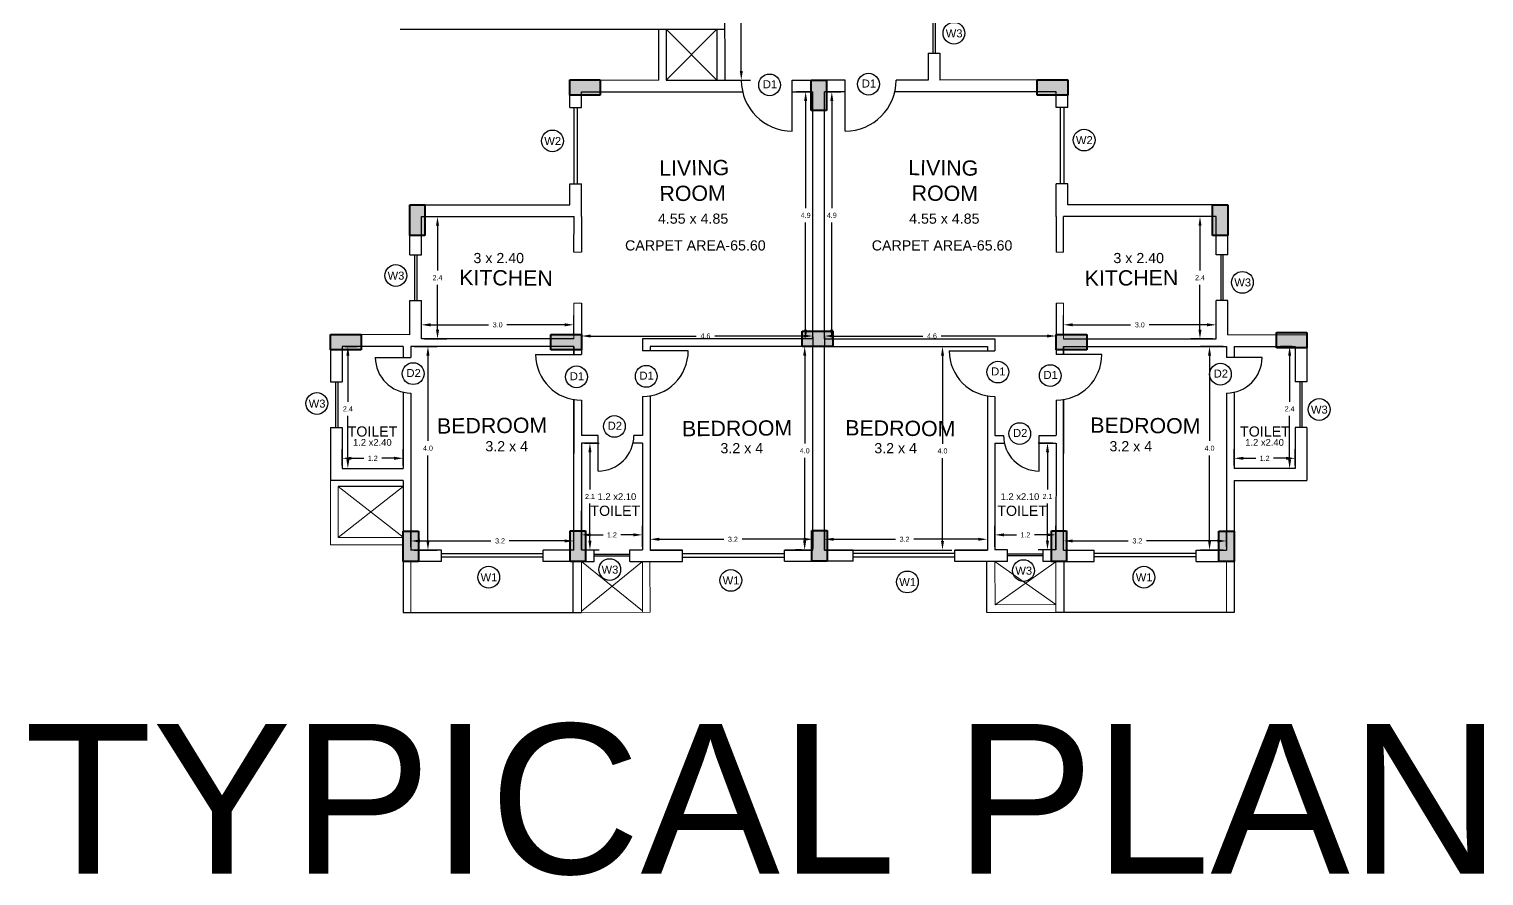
# Model space of a CAD drawing. Header units: metres. Extents: x 15463 to 32022, y 1223 to 33962.
# Drawn here: x 29599.28 to 29627.87, y 4305.26 to 4321.9 of the extents above; entities that cross this region are included whole.
import ezdxf

# ---------------------------------------------------------------- set-up
doc = ezdxf.new("R2010")
doc.units = ezdxf.units.M
doc.header["$LTSCALE"] = 0.1
doc.layers.add('COLUMN', color=7, linetype='Continuous', lineweight=40)
doc.layers.add('text', color=7, linetype='Continuous', lineweight=5)
doc.layers.add('window', color=150, linetype='Continuous')
doc.styles.get("Standard").update_dxf_attribs({"font": 'arial.ttf'})
doc.dimstyles.get("Standard").update_dxf_attribs({"dimtxt": 0.1, "dimasz": 0.18, "dimexe": 0.18, "dimexo": 0.0625, "dimgap": 0.09, "dimtad": 0, "dimtih": 1, "dimtoh": 1, "dimdec": 1, "dimzin": 0, "dimdsep": 46, "dimtxsty": 'Standard', "dimcen": 0.09, "dimadec": 0, "dimazin": 0, "dimtfac": 1, "dimtdec": 1, "dimtofl": 0, "dimtmove": 0, "dimatfit": 3, "dimfxl": 1, "dimtolj": 1, "dimtzin": 0, "dimarcsym": 0})

# ---------------------------------------------------------------- blocks, each defined once
blk = doc.blocks.new('*D341')
at = {"color": 0, "lineweight": -2, "transparency": 16777216}
for p, q in [((29606.786, 4311.726), (29606.786, 4312.023)), ((29609.986, 4311.726), (29609.986, 4312.023)), ((29606.966, 4311.843), (29608.357, 4311.843)), ((29609.806, 4311.843), (29608.718, 4311.843))]:
    blk.add_line(p, q, dxfattribs=at)
at = {"color": 0, "transparency": 16777216}
for points in [[(29606.966, 4311.873), (29606.966, 4311.813), (29606.786, 4311.843)], [(29609.806, 4311.873), (29609.806, 4311.813), (29609.986, 4311.843)]]:
    blk.add_solid(points, dxfattribs=at)
at = {"layer": 'Defpoints', "color": 0, "transparency": 16777216}
for p in [(29606.786, 4311.664), (29609.986, 4311.843), (29609.986, 4311.664)]:
    blk.add_point(p, dxfattribs=at)
at = {"color": 0, "transparency": 16777216, "insert": (29608.537, 4311.843), "char_height": 0.1, "attachment_point": 5}
blk.add_mtext('\\A1;3.2', dxfattribs=at)
blk = doc.blocks.new('*D362')
at = {"color": 0, "lineweight": -2, "transparency": 16777216}
for p, q in [((29610.137, 4311.729), (29610.137, 4312.143)), ((29610.317, 4311.963), (29610.561, 4311.963)), ((29611.157, 4311.963), (29610.913, 4311.963)), ((29611.337, 4311.73), (29611.337, 4312.143))]:
    blk.add_line(p, q, dxfattribs=at)
at = {"color": 0, "transparency": 16777216}
for points in [[(29610.317, 4311.993), (29610.317, 4311.933), (29610.137, 4311.963)], [(29611.157, 4311.993), (29611.157, 4311.933), (29611.337, 4311.963)]]:
    blk.add_solid(points, dxfattribs=at)
at = {"layer": 'Defpoints', "color": 0, "transparency": 16777216}
for p in [(29611.337, 4311.963), (29610.137, 4311.667), (29611.337, 4311.667)]:
    blk.add_point(p, dxfattribs=at)
at = {"color": 0, "transparency": 16777216, "insert": (29610.737, 4311.963), "char_height": 0.1, "attachment_point": 5}
blk.add_mtext('\\A1;1.2', dxfattribs=at)
blk = doc.blocks.new('*D342')
at = {"color": 0, "lineweight": -2, "transparency": 16777216}
for p, q in [((29611.486, 4312.026), (29611.486, 4311.696)), ((29614.686, 4312.026), (29614.686, 4311.696)), ((29611.666, 4311.876), (29612.933, 4311.876)), ((29614.506, 4311.876), (29613.294, 4311.876))]:
    blk.add_line(p, q, dxfattribs=at)
at = {"color": 0, "transparency": 16777216}
for points in [[(29611.666, 4311.906), (29611.666, 4311.846), (29611.486, 4311.876)], [(29614.506, 4311.906), (29614.506, 4311.846), (29614.686, 4311.876)]]:
    blk.add_solid(points, dxfattribs=at)
at = {"layer": 'Defpoints', "color": 0, "transparency": 16777216}
for p in [(29611.486, 4312.088), (29614.686, 4312.088), (29614.686, 4311.876)]:
    blk.add_point(p, dxfattribs=at)
at = {"color": 0, "transparency": 16777216, "insert": (29613.114, 4311.876), "char_height": 0.1, "attachment_point": 5}
blk.add_mtext('\\A1;3.2', dxfattribs=at)
blk = doc.blocks.new('*D363')
at = {"color": 0, "lineweight": -2, "transparency": 16777216}
for p, q in [((29606.848, 4315.664), (29607.3, 4315.664)), ((29607.12, 4315.484), (29607.12, 4313.807)), ((29607.12, 4311.844), (29607.12, 4313.524)), ((29606.848, 4311.664), (29607.3, 4311.664))]:
    blk.add_line(p, q, dxfattribs=at)
at = {"color": 0, "transparency": 16777216}
for points in [[(29607.09, 4315.484), (29607.15, 4315.484), (29607.12, 4315.664)], [(29607.09, 4311.844), (29607.15, 4311.844), (29607.12, 4311.664)]]:
    blk.add_solid(points, dxfattribs=at)
at = {"layer": 'Defpoints', "color": 0, "transparency": 16777216}
for p in [(29606.786, 4315.664), (29607.12, 4315.664), (29606.786, 4311.664)]:
    blk.add_point(p, dxfattribs=at)
at = {"color": 0, "transparency": 16777216, "insert": (29607.12, 4313.665), "char_height": 0.1, "attachment_point": 5}
blk.add_mtext('\\A1;4.0', dxfattribs=at)
blk = doc.blocks.new('*D364')
at = {"color": 0, "lineweight": -2, "transparency": 16777216}
for p, q in [((29605.436, 4313.326), (29605.436, 4313.647)), ((29606.636, 4313.326), (29606.636, 4313.647)), ((29605.616, 4313.467), (29605.86, 4313.467)), ((29606.456, 4313.467), (29606.212, 4313.467))]:
    blk.add_line(p, q, dxfattribs=at)
at = {"color": 0, "transparency": 16777216}
for points in [[(29605.616, 4313.497), (29605.616, 4313.437), (29605.436, 4313.467)], [(29606.456, 4313.497), (29606.456, 4313.437), (29606.636, 4313.467)]]:
    blk.add_solid(points, dxfattribs=at)
at = {"layer": 'Defpoints', "color": 0, "transparency": 16777216}
for p in [(29606.636, 4313.467), (29605.436, 4313.264), (29606.636, 4313.264)]:
    blk.add_point(p, dxfattribs=at)
at = {"color": 0, "transparency": 16777216, "insert": (29606.036, 4313.467), "char_height": 0.1, "attachment_point": 5}
blk.add_mtext('\\A1;1.2', dxfattribs=at)
blk = doc.blocks.new('*D365')
at = {"color": 0, "lineweight": -2, "transparency": 16777216}
for p, q in [((29605.498, 4315.664), (29605.726, 4315.664)), ((29605.546, 4315.484), (29605.546, 4314.578)), ((29605.546, 4313.444), (29605.546, 4314.298)), ((29605.498, 4313.264), (29605.726, 4313.264))]:
    blk.add_line(p, q, dxfattribs=at)
at = {"color": 0, "transparency": 16777216}
for points in [[(29605.516, 4315.484), (29605.576, 4315.484), (29605.546, 4315.664)], [(29605.516, 4313.444), (29605.576, 4313.444), (29605.546, 4313.264)]]:
    blk.add_solid(points, dxfattribs=at)
at = {"layer": 'Defpoints', "color": 0, "transparency": 16777216}
for p in [(29605.436, 4315.664), (29605.546, 4315.664), (29605.436, 4313.264)]:
    blk.add_point(p, dxfattribs=at)
at = {"color": 0, "transparency": 16777216, "insert": (29605.546, 4314.438), "char_height": 0.1, "attachment_point": 5}
blk.add_mtext('\\A1;2.4', dxfattribs=at)
blk = doc.blocks.new('*D366')
at = {"color": 0, "lineweight": -2, "transparency": 16777216}
for p, q in [((29610.198, 4313.767), (29610.484, 4313.767)), ((29610.304, 4313.587), (29610.304, 4312.857)), ((29610.304, 4311.847), (29610.304, 4312.577)), ((29610.2, 4311.667), (29610.484, 4311.667))]:
    blk.add_line(p, q, dxfattribs=at)
at = {"color": 0, "transparency": 16777216}
for points in [[(29610.274, 4313.587), (29610.334, 4313.587), (29610.304, 4313.767)], [(29610.274, 4311.847), (29610.334, 4311.847), (29610.304, 4311.667)]]:
    blk.add_solid(points, dxfattribs=at)
at = {"layer": 'Defpoints', "color": 0, "transparency": 16777216}
for p in [(29610.136, 4313.767), (29610.304, 4313.767), (29610.137, 4311.667)]:
    blk.add_point(p, dxfattribs=at)
at = {"color": 0, "transparency": 16777216, "insert": (29610.304, 4312.717), "char_height": 0.1, "attachment_point": 5}
blk.add_mtext('\\A1;2.1', dxfattribs=at)
blk = doc.blocks.new('*D343')
at = {"color": 0, "lineweight": -2, "transparency": 16777216}
for p, q in [((29614.461, 4315.664), (29614.344, 4315.664)), ((29614.524, 4315.484), (29614.524, 4313.756)), ((29614.524, 4311.847), (29614.524, 4313.474)), ((29614.461, 4311.667), (29614.344, 4311.667))]:
    blk.add_line(p, q, dxfattribs=at)
at = {"color": 0, "transparency": 16777216}
for points in [[(29614.494, 4315.484), (29614.554, 4315.484), (29614.524, 4315.664)], [(29614.494, 4311.847), (29614.554, 4311.847), (29614.524, 4311.667)]]:
    blk.add_solid(points, dxfattribs=at)
at = {"layer": 'Defpoints', "color": 0, "transparency": 16777216}
for p in [(29614.524, 4315.664), (29614.524, 4315.664), (29614.524, 4311.667)]:
    blk.add_point(p, dxfattribs=at)
at = {"color": 0, "transparency": 16777216, "insert": (29614.524, 4313.615), "char_height": 0.1, "attachment_point": 5}
blk.add_mtext('\\A1;4.0', dxfattribs=at)
blk = doc.blocks.new('*D367')
at = {"color": 0, "lineweight": -2, "transparency": 16777216}
for p, q in [((29607.053, 4318.214), (29607.488, 4318.214)), ((29607.308, 4318.034), (29607.308, 4317.154)), ((29607.308, 4315.994), (29607.308, 4316.873)), ((29607.053, 4315.814), (29607.488, 4315.814))]:
    blk.add_line(p, q, dxfattribs=at)
at = {"color": 0, "transparency": 16777216}
for points in [[(29607.278, 4318.034), (29607.338, 4318.034), (29607.308, 4318.214)], [(29607.278, 4315.994), (29607.338, 4315.994), (29607.308, 4315.814)]]:
    blk.add_solid(points, dxfattribs=at)
at = {"layer": 'Defpoints', "color": 0, "transparency": 16777216}
for p in [(29606.991, 4318.214), (29607.308, 4318.214), (29606.991, 4315.814)]:
    blk.add_point(p, dxfattribs=at)
at = {"color": 0, "transparency": 16777216, "insert": (29607.308, 4317.014), "char_height": 0.1, "attachment_point": 5}
blk.add_mtext('\\A1;2.4', dxfattribs=at)
blk = doc.blocks.new('*D344')
at = {"color": 0, "lineweight": -2, "transparency": 16777216}
for p, q in [((29606.991, 4315.876), (29606.991, 4316.269)), ((29609.988, 4315.877), (29609.988, 4316.269)), ((29607.171, 4316.089), (29608.309, 4316.089)), ((29609.808, 4316.089), (29608.67, 4316.089))]:
    blk.add_line(p, q, dxfattribs=at)
at = {"color": 0, "transparency": 16777216}
for points in [[(29607.171, 4316.119), (29607.171, 4316.059), (29606.991, 4316.089)], [(29609.808, 4316.119), (29609.808, 4316.059), (29609.988, 4316.089)]]:
    blk.add_solid(points, dxfattribs=at)
at = {"layer": 'Defpoints', "color": 0, "transparency": 16777216}
for p in [(29609.988, 4316.089), (29606.991, 4315.814), (29609.988, 4315.814)]:
    blk.add_point(p, dxfattribs=at)
at = {"color": 0, "transparency": 16777216, "insert": (29608.49, 4316.089), "char_height": 0.1, "attachment_point": 5}
blk.add_mtext('\\A1;3.0', dxfattribs=at)
blk = doc.blocks.new('*D368')
at = {"color": 0, "lineweight": -2, "transparency": 16777216}
for p, q in [((29614.623, 4320.664), (29614.363, 4320.664)), ((29614.543, 4320.484), (29614.543, 4318.38)), ((29614.543, 4315.994), (29614.543, 4318.097)), ((29614.623, 4315.814), (29614.363, 4315.814))]:
    blk.add_line(p, q, dxfattribs=at)
at = {"color": 0, "transparency": 16777216}
for points in [[(29614.513, 4320.484), (29614.573, 4320.484), (29614.543, 4320.664)], [(29614.513, 4315.994), (29614.573, 4315.994), (29614.543, 4315.814)]]:
    blk.add_solid(points, dxfattribs=at)
at = {"layer": 'Defpoints', "color": 0, "transparency": 16777216}
for p in [(29614.543, 4320.664), (29614.686, 4320.664), (29614.686, 4315.814)]:
    blk.add_point(p, dxfattribs=at)
at = {"color": 0, "transparency": 16777216, "insert": (29614.543, 4318.239), "char_height": 0.1, "attachment_point": 5}
blk.add_mtext('\\A1;4.9', dxfattribs=at)
blk = doc.blocks.new('*D345')
at = {"color": 0, "lineweight": -2, "transparency": 16777216}
for p, q in [((29610.136, 4316.314), (29610.136, 4315.689)), ((29610.316, 4315.869), (29612.391, 4315.869)), ((29614.506, 4315.869), (29612.757, 4315.869)), ((29614.686, 4315.85), (29614.686, 4315.689))]:
    blk.add_line(p, q, dxfattribs=at)
at = {"color": 0, "transparency": 16777216}
for points in [[(29610.316, 4315.899), (29610.316, 4315.839), (29610.136, 4315.869)], [(29614.506, 4315.899), (29614.506, 4315.839), (29614.686, 4315.869)]]:
    blk.add_solid(points, dxfattribs=at)
at = {"layer": 'Defpoints', "color": 0, "transparency": 16777216}
for p in [(29610.136, 4316.377), (29614.686, 4315.913), (29614.686, 4315.869)]:
    blk.add_point(p, dxfattribs=at)
at = {"color": 0, "transparency": 16777216, "insert": (29612.574, 4315.869), "char_height": 0.1, "attachment_point": 5}
blk.add_mtext('\\A1;4.6', dxfattribs=at)
blk = doc.blocks.new('*D346')
at = {"color": 0, "lineweight": -2, "transparency": 16777216}
for p, q in [((29619.614, 4311.726), (29619.614, 4312.023)), ((29622.814, 4311.726), (29622.814, 4312.023)), ((29619.794, 4311.843), (29620.883, 4311.843)), ((29622.634, 4311.843), (29621.244, 4311.843))]:
    blk.add_line(p, q, dxfattribs=at)
at = {"color": 0, "transparency": 16777216}
for points in [[(29619.794, 4311.873), (29619.794, 4311.813), (29619.614, 4311.843)], [(29622.634, 4311.873), (29622.634, 4311.813), (29622.814, 4311.843)]]:
    blk.add_solid(points, dxfattribs=at)
at = {"layer": 'Defpoints', "color": 0, "transparency": 16777216}
for p in [(29619.614, 4311.843), (29619.614, 4311.664), (29622.814, 4311.664)]:
    blk.add_point(p, dxfattribs=at)
at = {"color": 0, "transparency": 16777216, "insert": (29621.063, 4311.843), "char_height": 0.1, "attachment_point": 5}
blk.add_mtext('\\A1;3.2', dxfattribs=at)
blk = doc.blocks.new('*D369')
at = {"color": 0, "lineweight": -2, "transparency": 16777216}
for p, q in [((29618.263, 4311.73), (29618.263, 4312.143)), ((29618.443, 4311.963), (29618.687, 4311.963)), ((29619.283, 4311.963), (29619.039, 4311.963)), ((29619.463, 4311.729), (29619.463, 4312.143))]:
    blk.add_line(p, q, dxfattribs=at)
at = {"color": 0, "transparency": 16777216}
for points in [[(29618.443, 4311.993), (29618.443, 4311.933), (29618.263, 4311.963)], [(29619.283, 4311.993), (29619.283, 4311.933), (29619.463, 4311.963)]]:
    blk.add_solid(points, dxfattribs=at)
at = {"layer": 'Defpoints', "color": 0, "transparency": 16777216}
for p in [(29618.263, 4311.963), (29618.263, 4311.667), (29619.463, 4311.667)]:
    blk.add_point(p, dxfattribs=at)
at = {"color": 0, "transparency": 16777216, "insert": (29618.863, 4311.963), "char_height": 0.1, "attachment_point": 5}
blk.add_mtext('\\A1;1.2', dxfattribs=at)
blk = doc.blocks.new('*D347')
at = {"color": 0, "lineweight": -2, "transparency": 16777216}
for p, q in [((29614.914, 4312.026), (29614.914, 4311.696)), ((29618.114, 4312.026), (29618.114, 4311.696)), ((29615.094, 4311.876), (29616.306, 4311.876)), ((29617.934, 4311.876), (29616.667, 4311.876))]:
    blk.add_line(p, q, dxfattribs=at)
at = {"color": 0, "transparency": 16777216}
for points in [[(29615.094, 4311.906), (29615.094, 4311.846), (29614.914, 4311.876)], [(29617.934, 4311.906), (29617.934, 4311.846), (29618.114, 4311.876)]]:
    blk.add_solid(points, dxfattribs=at)
at = {"layer": 'Defpoints', "color": 0, "transparency": 16777216}
for p in [(29614.914, 4312.088), (29618.114, 4312.088), (29614.914, 4311.876)]:
    blk.add_point(p, dxfattribs=at)
at = {"color": 0, "transparency": 16777216, "insert": (29616.487, 4311.876), "char_height": 0.1, "attachment_point": 5}
blk.add_mtext('\\A1;3.2', dxfattribs=at)
blk = doc.blocks.new('*D370')
at = {"color": 0, "lineweight": -2, "transparency": 16777216}
for p, q in [((29622.752, 4315.664), (29622.301, 4315.664)), ((29622.481, 4315.484), (29622.481, 4313.807)), ((29622.481, 4311.844), (29622.481, 4313.524)), ((29622.752, 4311.664), (29622.301, 4311.664))]:
    blk.add_line(p, q, dxfattribs=at)
at = {"color": 0, "transparency": 16777216}
for points in [[(29622.451, 4315.484), (29622.511, 4315.484), (29622.481, 4315.664)], [(29622.451, 4311.844), (29622.511, 4311.844), (29622.481, 4311.664)]]:
    blk.add_solid(points, dxfattribs=at)
at = {"layer": 'Defpoints', "color": 0, "transparency": 16777216}
for p in [(29622.481, 4315.664), (29622.814, 4315.664), (29622.814, 4311.664)]:
    blk.add_point(p, dxfattribs=at)
at = {"color": 0, "transparency": 16777216, "insert": (29622.481, 4313.665), "char_height": 0.1, "attachment_point": 5}
blk.add_mtext('\\A1;4.0', dxfattribs=at)
blk = doc.blocks.new('*D371')
at = {"color": 0, "lineweight": -2, "transparency": 16777216}
for p, q in [((29622.964, 4313.326), (29622.964, 4313.647)), ((29624.164, 4313.326), (29624.164, 4313.647)), ((29623.144, 4313.467), (29623.389, 4313.467)), ((29623.984, 4313.467), (29623.74, 4313.467))]:
    blk.add_line(p, q, dxfattribs=at)
at = {"color": 0, "transparency": 16777216}
for points in [[(29623.144, 4313.497), (29623.144, 4313.437), (29622.964, 4313.467)], [(29623.984, 4313.497), (29623.984, 4313.437), (29624.164, 4313.467)]]:
    blk.add_solid(points, dxfattribs=at)
at = {"layer": 'Defpoints', "color": 0, "transparency": 16777216}
for p in [(29622.964, 4313.467), (29622.964, 4313.264), (29624.164, 4313.264)]:
    blk.add_point(p, dxfattribs=at)
at = {"color": 0, "transparency": 16777216, "insert": (29623.564, 4313.467), "char_height": 0.1, "attachment_point": 5}
blk.add_mtext('\\A1;1.2', dxfattribs=at)
blk = doc.blocks.new('*D372')
at = {"color": 0, "lineweight": -2, "transparency": 16777216}
for p, q in [((29624.102, 4315.664), (29623.875, 4315.664)), ((29624.055, 4315.484), (29624.055, 4314.578)), ((29624.055, 4313.444), (29624.055, 4314.298)), ((29624.102, 4313.264), (29623.875, 4313.264))]:
    blk.add_line(p, q, dxfattribs=at)
at = {"color": 0, "transparency": 16777216}
for points in [[(29624.025, 4315.484), (29624.085, 4315.484), (29624.055, 4315.664)], [(29624.025, 4313.444), (29624.085, 4313.444), (29624.055, 4313.264)]]:
    blk.add_solid(points, dxfattribs=at)
at = {"layer": 'Defpoints', "color": 0, "transparency": 16777216}
for p in [(29624.055, 4315.664), (29624.164, 4315.664), (29624.164, 4313.264)]:
    blk.add_point(p, dxfattribs=at)
at = {"color": 0, "transparency": 16777216, "insert": (29624.055, 4314.438), "char_height": 0.1, "attachment_point": 5}
blk.add_mtext('\\A1;2.4', dxfattribs=at)
blk = doc.blocks.new('*D373')
at = {"color": 0, "lineweight": -2, "transparency": 16777216}
for p, q in [((29619.402, 4313.767), (29619.116, 4313.767)), ((29619.296, 4313.587), (29619.296, 4312.857)), ((29619.296, 4311.847), (29619.296, 4312.577)), ((29619.401, 4311.667), (29619.116, 4311.667))]:
    blk.add_line(p, q, dxfattribs=at)
at = {"color": 0, "transparency": 16777216}
for points in [[(29619.266, 4313.587), (29619.326, 4313.587), (29619.296, 4313.767)], [(29619.266, 4311.847), (29619.326, 4311.847), (29619.296, 4311.667)]]:
    blk.add_solid(points, dxfattribs=at)
at = {"layer": 'Defpoints', "color": 0, "transparency": 16777216}
for p in [(29619.296, 4313.767), (29619.464, 4313.767), (29619.463, 4311.667)]:
    blk.add_point(p, dxfattribs=at)
at = {"color": 0, "transparency": 16777216, "insert": (29619.296, 4312.717), "char_height": 0.1, "attachment_point": 5}
blk.add_mtext('\\A1;2.1', dxfattribs=at)
blk = doc.blocks.new('*D348')
at = {"color": 0, "lineweight": -2, "transparency": 16777216}
for p, q in [((29615.139, 4315.664), (29617.413, 4315.664)), ((29617.233, 4315.484), (29617.233, 4313.752)), ((29617.233, 4311.844), (29617.233, 4313.47)), ((29614.977, 4311.664), (29617.413, 4311.664))]:
    blk.add_line(p, q, dxfattribs=at)
at = {"color": 0, "transparency": 16777216}
for points in [[(29617.203, 4315.484), (29617.263, 4315.484), (29617.233, 4315.664)], [(29617.203, 4311.844), (29617.263, 4311.844), (29617.233, 4311.664)]]:
    blk.add_solid(points, dxfattribs=at)
at = {"layer": 'Defpoints', "color": 0, "transparency": 16777216}
for p in [(29615.077, 4315.664), (29617.233, 4315.664), (29614.914, 4311.664)]:
    blk.add_point(p, dxfattribs=at)
at = {"color": 0, "transparency": 16777216, "insert": (29617.233, 4313.611), "char_height": 0.1, "attachment_point": 5}
blk.add_mtext('\\A1;4.0', dxfattribs=at)
blk = doc.blocks.new('*D374')
at = {"color": 0, "lineweight": -2, "transparency": 16777216}
for p, q in [((29622.547, 4318.214), (29622.113, 4318.214)), ((29622.293, 4318.034), (29622.293, 4317.154)), ((29622.293, 4315.994), (29622.293, 4316.873)), ((29622.547, 4315.814), (29622.113, 4315.814))]:
    blk.add_line(p, q, dxfattribs=at)
at = {"color": 0, "transparency": 16777216}
for points in [[(29622.263, 4318.034), (29622.323, 4318.034), (29622.293, 4318.214)], [(29622.263, 4315.994), (29622.323, 4315.994), (29622.293, 4315.814)]]:
    blk.add_solid(points, dxfattribs=at)
at = {"layer": 'Defpoints', "color": 0, "transparency": 16777216}
for p in [(29622.293, 4318.214), (29622.61, 4318.214), (29622.61, 4315.814)]:
    blk.add_point(p, dxfattribs=at)
at = {"color": 0, "transparency": 16777216, "insert": (29622.293, 4317.014), "char_height": 0.1, "attachment_point": 5}
blk.add_mtext('\\A1;2.4', dxfattribs=at)
blk = doc.blocks.new('*D349')
at = {"color": 0, "lineweight": -2, "transparency": 16777216}
for p, q in [((29619.612, 4315.877), (29619.612, 4316.269)), ((29622.61, 4315.876), (29622.61, 4316.269)), ((29619.792, 4316.089), (29620.93, 4316.089)), ((29622.43, 4316.089), (29621.292, 4316.089))]:
    blk.add_line(p, q, dxfattribs=at)
at = {"color": 0, "transparency": 16777216}
for points in [[(29619.792, 4316.119), (29619.792, 4316.059), (29619.612, 4316.089)], [(29622.43, 4316.119), (29622.43, 4316.059), (29622.61, 4316.089)]]:
    blk.add_solid(points, dxfattribs=at)
at = {"layer": 'Defpoints', "color": 0, "transparency": 16777216}
for p in [(29619.612, 4316.089), (29619.612, 4315.814), (29622.61, 4315.814)]:
    blk.add_point(p, dxfattribs=at)
at = {"color": 0, "transparency": 16777216, "insert": (29621.111, 4316.089), "char_height": 0.1, "attachment_point": 5}
blk.add_mtext('\\A1;3.0', dxfattribs=at)
blk = doc.blocks.new('*D375')
at = {"color": 0, "lineweight": -2, "transparency": 16777216}
for p, q in [((29614.977, 4320.664), (29615.237, 4320.664)), ((29615.057, 4320.484), (29615.057, 4318.38)), ((29615.057, 4315.994), (29615.057, 4318.097)), ((29614.977, 4315.814), (29615.237, 4315.814))]:
    blk.add_line(p, q, dxfattribs=at)
at = {"color": 0, "transparency": 16777216}
for points in [[(29615.027, 4320.484), (29615.087, 4320.484), (29615.057, 4320.664)], [(29615.027, 4315.994), (29615.087, 4315.994), (29615.057, 4315.814)]]:
    blk.add_solid(points, dxfattribs=at)
at = {"layer": 'Defpoints', "color": 0, "transparency": 16777216}
for p in [(29614.914, 4320.664), (29615.057, 4320.664), (29614.914, 4315.814)]:
    blk.add_point(p, dxfattribs=at)
at = {"color": 0, "transparency": 16777216, "insert": (29615.057, 4318.239), "char_height": 0.1, "attachment_point": 5}
blk.add_mtext('\\A1;4.9', dxfattribs=at)
blk = doc.blocks.new('*D350')
at = {"color": 0, "lineweight": -2, "transparency": 16777216}
for p, q in [((29619.464, 4316.314), (29619.464, 4315.689)), ((29614.914, 4315.85), (29614.914, 4315.689)), ((29615.094, 4315.869), (29616.843, 4315.869)), ((29619.284, 4315.869), (29617.209, 4315.869))]:
    blk.add_line(p, q, dxfattribs=at)
at = {"color": 0, "transparency": 16777216}
for points in [[(29615.094, 4315.899), (29615.094, 4315.839), (29614.914, 4315.869)], [(29619.284, 4315.899), (29619.284, 4315.839), (29619.464, 4315.869)]]:
    blk.add_solid(points, dxfattribs=at)
at = {"layer": 'Defpoints', "color": 0, "transparency": 16777216}
for p in [(29619.464, 4316.377), (29614.914, 4315.913), (29614.914, 4315.869)]:
    blk.add_point(p, dxfattribs=at)
at = {"color": 0, "transparency": 16777216, "insert": (29617.026, 4315.869), "char_height": 0.1, "attachment_point": 5}
blk.add_mtext('\\A1;4.6', dxfattribs=at)
blk = doc.blocks.new('*D351')
at = {"color": 0, "lineweight": -2, "transparency": 16777216}
for p, q in [((29613.013, 4326.303), (29613.459, 4326.303)), ((29613.279, 4326.123), (29613.279, 4323.735)), ((29613.279, 4321.075), (29613.279, 4323.463)), ((29613.013, 4320.895), (29613.459, 4320.895))]:
    blk.add_line(p, q, dxfattribs=at)
at = {"color": 0, "transparency": 16777216}
for points in [[(29613.249, 4326.123), (29613.309, 4326.123), (29613.279, 4326.303)], [(29613.249, 4321.075), (29613.309, 4321.075), (29613.279, 4320.895)]]:
    blk.add_solid(points, dxfattribs=at)
at = {"layer": 'Defpoints', "color": 0, "transparency": 16777216}
for p in [(29612.95, 4326.303), (29612.95, 4320.895), (29613.279, 4320.895)]:
    blk.add_point(p, dxfattribs=at)
at = {"color": 0, "transparency": 16777216, "insert": (29613.279, 4323.599), "char_height": 0.09, "attachment_point": 5}
blk.add_mtext('\\A1;6.55', dxfattribs=at)
blk = doc.blocks.new('ht')
h = blk.add_hatch(color=256)
h.dxf.hatch_style = 1
h.paths.add_polyline_path([(-0.879, 1.058), (-1.179, 1.058), (-1.179, 0.458), (-0.879, 0.458)])
for p, q in [((-1.179, 1.058), (-0.879, 1.058)), ((-1.179, 0.458), (-1.179, 1.058)), ((-0.879, 1.058), (-0.879, 0.458)), ((-0.879, 0.458), (-1.179, 0.458))]:
    blk.add_line(p, q)

msp = doc.modelspace()

# ---------------------------------------------------------------- linework, layer by layer
for p, q in [((29612.951, 4323.861), (29612.952, 4320.895)), ((29611.65, 4321.896), (29611.653, 4320.897)), ((29612.8, 4321.897), (29611.8, 4320.896)), ((29611.8, 4321.896), (29611.8, 4320.896)), ((29611.8, 4321.896), (29612.8, 4320.896)), ((29612.8, 4321.897), (29612.8, 4321.3)), ((29612.8, 4321.897), (29612.8, 4320.895)), ((29616.95, 4321.426), (29616.951, 4320.896)), ((29617.18, 4321.426), (29617.178, 4320.896)), ((29609.906, 4320.36), (29609.906, 4320.901)), ((29609.906, 4320.901), (29611.653, 4320.897)), ((29611.8, 4320.897), (29613.279, 4320.894)), ((29614.279, 4320.894), (29614.914, 4320.894)), ((29614.279, 4319.894), (29614.279, 4320.894)), ((29615.321, 4320.894), (29614.686, 4320.894)), ((29615.321, 4319.894), (29615.321, 4320.894)), ((29616.951, 4320.896), (29616.321, 4320.894)), ((29619.694, 4320.901), (29617.178, 4320.896)), ((29619.694, 4320.36), (29619.694, 4320.901)), ((29610.136, 4320.664), (29613.306, 4320.664)), ((29610.136, 4320.36), (29610.136, 4320.664)), ((29614.279, 4320.664), (29614.686, 4320.664)), ((29614.686, 4315.814), (29614.686, 4320.664)), ((29615.321, 4320.664), (29614.914, 4320.664)), ((29614.914, 4315.814), (29614.914, 4320.664)), ((29619.464, 4320.664), (29616.294, 4320.664)), ((29619.464, 4320.36), (29619.464, 4320.664)), ((29609.906, 4318.444), (29609.906, 4318.86)), ((29610.136, 4318.214), (29610.136, 4318.86)), ((29619.464, 4318.214), (29619.464, 4318.86)), ((29619.694, 4318.444), (29619.694, 4318.86)), ((29606.761, 4317.464), (29606.761, 4318.443)), ((29606.761, 4318.443), (29609.906, 4318.443)), ((29622.84, 4318.443), (29619.694, 4318.443)), ((29622.84, 4317.464), (29622.84, 4318.443)), ((29606.991, 4317.464), (29606.991, 4318.214)), ((29606.991, 4318.214), (29609.991, 4318.214)), ((29609.989, 4317.514), (29609.991, 4318.214)), ((29610.136, 4318.214), (29610.136, 4317.514)), ((29619.464, 4318.214), (29619.464, 4317.514)), ((29622.61, 4318.214), (29619.61, 4318.214)), ((29619.611, 4317.514), (29619.61, 4318.214)), ((29622.61, 4317.464), (29622.61, 4318.214)), ((29606.761, 4315.894), (29606.761, 4316.564)), ((29606.991, 4315.814), (29606.991, 4316.564)), ((29610.136, 4316.514), (29610.136, 4315.508)), ((29619.464, 4316.514), (29619.464, 4315.508)), ((29622.61, 4315.814), (29622.61, 4316.564)), ((29622.84, 4315.894), (29622.84, 4316.564)), ((29606.761, 4315.894), (29605.206, 4315.896)), ((29605.206, 4315.896), (29605.206, 4314.969)), ((29606.636, 4315.664), (29605.436, 4315.664)), ((29605.436, 4315.664), (29605.436, 4314.969)), ((29605.436, 4315.664), (29605.436, 4314.969)), ((29606.636, 4315.664), (29606.486, 4315.664)), ((29606.636, 4315.664), (29606.636, 4315.449)), ((29609.986, 4315.664), (29606.786, 4315.664)), ((29606.786, 4315.664), (29606.786, 4315.449)), ((29609.988, 4315.814), (29606.991, 4315.814)), ((29609.986, 4315.664), (29609.986, 4315.508)), ((29609.986, 4315.508), (29609.986, 4315.664)), ((29611.336, 4315.814), (29611.336, 4315.58)), ((29614.686, 4315.814), (29611.336, 4315.814)), ((29614.686, 4315.664), (29611.486, 4315.664)), ((29611.486, 4315.664), (29611.486, 4315.58)), ((29614.686, 4311.664), (29614.686, 4315.664)), ((29614.914, 4315.814), (29618.264, 4315.814)), ((29614.914, 4315.664), (29618.114, 4315.664)), ((29614.914, 4311.664), (29614.914, 4315.664)), ((29618.114, 4315.664), (29618.114, 4315.58)), ((29618.264, 4315.814), (29618.264, 4315.58)), ((29619.612, 4315.814), (29622.61, 4315.814)), ((29619.614, 4315.664), (29619.614, 4315.508)), ((29619.614, 4315.508), (29619.614, 4315.664)), ((29619.614, 4315.664), (29622.814, 4315.664)), ((29622.814, 4315.664), (29622.814, 4315.449)), ((29622.84, 4315.894), (29624.394, 4315.896)), ((29622.964, 4315.664), (29623.114, 4315.664)), ((29622.964, 4315.664), (29622.964, 4315.449)), ((29622.964, 4315.664), (29624.164, 4315.664)), ((29624.164, 4315.664), (29624.164, 4314.969)), ((29624.164, 4315.664), (29624.164, 4314.969)), ((29624.394, 4315.896), (29624.394, 4314.969)), ((29606.086, 4315.449), (29606.786, 4315.449)), ((29609.236, 4315.508), (29610.136, 4315.508)), ((29612.236, 4315.58), (29611.336, 4315.58)), ((29617.364, 4315.58), (29618.264, 4315.58)), ((29620.364, 4315.508), (29619.464, 4315.508)), ((29623.514, 4315.449), (29622.814, 4315.449)), ((29606.636, 4314.765), (29606.636, 4313.264)), ((29606.786, 4314.749), (29606.786, 4311.664)), ((29609.986, 4314.621), (29609.986, 4313.564)), ((29609.986, 4311.664), (29609.986, 4314.621)), ((29610.136, 4314.608), (29610.136, 4313.917)), ((29611.336, 4314.68), (29611.336, 4313.917)), ((29611.486, 4314.693), (29611.486, 4311.664)), ((29618.114, 4314.693), (29618.114, 4311.664)), ((29618.264, 4314.68), (29618.264, 4313.917)), ((29619.464, 4314.608), (29619.464, 4313.917)), ((29619.614, 4314.621), (29619.614, 4313.564)), ((29619.614, 4311.664), (29619.614, 4314.621)), ((29622.814, 4314.749), (29622.814, 4311.664)), ((29622.964, 4314.765), (29622.964, 4313.264)), ((29605.206, 4314.069), (29605.206, 4313.034)), ((29605.436, 4314.069), (29605.436, 4313.264)), ((29605.436, 4314.069), (29605.436, 4313.564)), ((29624.164, 4314.069), (29624.164, 4313.264)), ((29624.164, 4314.069), (29624.164, 4313.564)), ((29624.394, 4314.069), (29624.394, 4313.034)), ((29610.136, 4313.767), (29610.137, 4311.667)), ((29610.468, 4313.917), (29610.137, 4313.917)), ((29610.468, 4313.767), (29610.137, 4313.767)), ((29610.468, 4313.217), (29610.468, 4313.917)), ((29611.337, 4313.767), (29611.152, 4313.767)), ((29611.337, 4313.917), (29611.168, 4313.917)), ((29611.336, 4313.767), (29611.337, 4311.667)), ((29618.263, 4313.917), (29618.432, 4313.917)), ((29618.264, 4313.767), (29618.263, 4311.667)), ((29618.263, 4313.767), (29618.449, 4313.767)), ((29619.132, 4313.917), (29619.463, 4313.917)), ((29619.132, 4313.217), (29619.132, 4313.917)), ((29619.132, 4313.767), (29619.463, 4313.767)), ((29619.464, 4313.767), (29619.463, 4311.667)), ((29605.436, 4313.264), (29606.636, 4313.264)), ((29624.164, 4313.264), (29622.964, 4313.264)), ((29606.636, 4313.034), (29605.206, 4313.034)), ((29606.636, 4312.914), (29605.356, 4312.914)), ((29606.636, 4313.034), (29606.636, 4311.435)), ((29622.964, 4313.034), (29622.964, 4311.435)), ((29622.964, 4313.034), (29624.394, 4313.034)), ((29610.137, 4311.667), (29610.136, 4312.437)), ((29619.463, 4311.667), (29619.464, 4312.437)), ((29607.386, 4311.664), (29606.786, 4311.664)), ((29609.986, 4311.664), (29609.386, 4311.664)), ((29610.137, 4311.667), (29610.387, 4311.667)), ((29611.087, 4311.667), (29611.337, 4311.667)), ((29612.126, 4311.664), (29611.486, 4311.664)), ((29611.486, 4311.664), (29612.126, 4311.664)), ((29614.686, 4311.664), (29614.126, 4311.664)), ((29614.126, 4311.664), (29614.686, 4311.664)), ((29614.914, 4311.664), (29615.474, 4311.664)), ((29615.474, 4311.664), (29614.914, 4311.664)), ((29617.475, 4311.664), (29618.114, 4311.664)), ((29618.114, 4311.664), (29617.475, 4311.664)), ((29618.513, 4311.667), (29618.263, 4311.667)), ((29619.463, 4311.667), (29619.213, 4311.667)), ((29619.614, 4311.664), (29620.214, 4311.664)), ((29622.215, 4311.664), (29622.814, 4311.664)), ((29606.636, 4311.435), (29606.636, 4310.435)), ((29607.386, 4311.437), (29606.786, 4311.437)), ((29609.975, 4311.437), (29609.386, 4311.437)), ((29609.976, 4310.435), (29609.975, 4311.437)), ((29610.137, 4311.437), (29610.387, 4311.437)), ((29610.137, 4311.437), (29610.387, 4311.437)), ((29611.087, 4311.437), (29611.337, 4311.437)), ((29611.087, 4311.437), (29611.337, 4311.437)), ((29611.336, 4311.437), (29612.126, 4311.438)), ((29614.126, 4311.443), (29614.916, 4311.444)), ((29615.474, 4311.443), (29614.684, 4311.444)), ((29614.684, 4311.441), (29614.684, 4311.444)), ((29614.686, 4311.444), (29614.686, 4311.445)), ((29614.915, 4311.444), (29614.915, 4311.445)), ((29614.916, 4311.441), (29614.916, 4311.444)), ((29618.264, 4311.437), (29617.474, 4311.438)), ((29618.103, 4310.436), (29618.102, 4311.438)), ((29618.513, 4311.437), (29618.263, 4311.437)), ((29618.513, 4311.437), (29618.263, 4311.437)), ((29619.463, 4311.437), (29619.213, 4311.437)), ((29619.463, 4311.437), (29619.213, 4311.437)), ((29619.625, 4310.435), (29619.626, 4311.437)), ((29619.626, 4311.437), (29620.214, 4311.437)), ((29622.215, 4311.437), (29622.814, 4311.437)), ((29622.964, 4311.435), (29622.964, 4310.435)), ((29606.636, 4310.435), (29610.141, 4310.435)), ((29622.964, 4310.435), (29619.46, 4310.435))]:
    msp.add_line(p, q)
at = {"color": 7}
msp.add_line((29606.574, 4321.899), (29612.951, 4321.897), dxfattribs=at)
at = {"lineweight": 0}
for p, q in [((29605.356, 4312.914), (29605.356, 4311.914)), ((29605.356, 4312.914), (29606.636, 4311.916)), ((29605.356, 4311.914), (29606.636, 4312.914)), ((29605.206, 4311.764), (29606.636, 4311.764)), ((29605.356, 4311.914), (29606.636, 4311.914)), ((29610.137, 4311.44), (29611.335, 4310.472)), ((29610.14, 4310.466), (29611.337, 4311.437)), ((29611.337, 4311.437), (29611.335, 4310.441)), ((29611.484, 4311.437), (29611.485, 4310.442)), ((29618.264, 4311.438), (29619.46, 4310.592)), ((29618.267, 4310.586), (29619.464, 4311.438)), ((29619.46, 4310.592), (29618.267, 4310.586)), ((29611.486, 4310.442), (29610.141, 4310.435)), ((29619.459, 4310.435), (29618.103, 4310.436))]:
    msp.add_line(p, q, dxfattribs=at)
at = {"color": 251, "true_color": 0x636466}
for centre in [(29617.458, 4321.817), (29613.834, 4320.802), (29615.779, 4320.817), (29620.016, 4319.718), (29609.567, 4319.701), (29606.488, 4317.057), (29623.127, 4316.923), (29618.321, 4315.161), (29606.83, 4315.13), (29610.04, 4315.067), (29611.41, 4315.077), (29619.35, 4315.092), (29622.695, 4315.119), (29604.937, 4314.544), (29624.635, 4314.425), (29610.785, 4314.094), (29618.751, 4313.952), (29610.693, 4311.281), (29618.824, 4311.261), (29608.315, 4311.131), (29613.073, 4311.068), (29616.543, 4311.037), (29621.191, 4311.131)]:
    msp.add_circle(centre, 0.214, dxfattribs=at)
for centre, radius, start, end in [((29614.279, 4320.894), 1, 180, 270), ((29615.321, 4320.894), 1, 270, 0), ((29606.786, 4315.449), 0.7, 180, 270), ((29610.136, 4315.508), 0.9, 180, 270), ((29611.336, 4315.58), 0.9, 270, 0), ((29618.264, 4315.58), 0.9, 180, 270), ((29619.464, 4315.508), 0.9, 270, 0), ((29622.814, 4315.449), 0.7, 270, 0), ((29610.468, 4313.917), 0.7, 270, 0), ((29619.132, 4313.917), 0.7, 180, 270)]:
    msp.add_arc(centre, radius, start, end)
at = {"layer": 'text'}
for p, q in [((29609.988, 4317.514), (29610.136, 4317.514)), ((29619.612, 4317.514), (29619.464, 4317.514)), ((29609.988, 4316.514), (29610.136, 4316.514)), ((29609.988, 4316.514), (29609.988, 4315.814)), ((29619.612, 4316.514), (29619.464, 4316.514)), ((29619.612, 4316.514), (29619.612, 4315.814)), ((29606.786, 4311.437), (29606.786, 4310.435)), ((29610.137, 4311.437), (29610.141, 4310.435)), ((29618.264, 4311.438), (29618.267, 4310.586)), ((29619.463, 4311.437), (29619.459, 4310.435)), ((29619.463, 4311.437), (29619.46, 4310.592)), ((29622.814, 4311.437), (29622.814, 4310.435)), ((29610.137, 4311.317), (29610.14, 4310.466))]:
    msp.add_line(p, q, dxfattribs=at)
at = {"layer": 'text', "lineweight": 0}
msp.add_line((29605.206, 4313.034), (29605.206, 4311.764), dxfattribs=at)
at = {"layer": 'window', "color": 150, "true_color": 0x0080ff}
for p, q in [((29617.045, 4322.326), (29617.045, 4321.426)), ((29617.087, 4322.326), (29617.087, 4321.426)), ((29616.95, 4321.426), (29617.18, 4321.426)), ((29609.906, 4320.36), (29610.136, 4320.36)), ((29609.984, 4320.36), (29609.984, 4318.86)), ((29610.055, 4320.36), (29610.055, 4318.86)), ((29619.694, 4320.36), (29619.464, 4320.36)), ((29619.546, 4320.36), (29619.546, 4318.86)), ((29619.616, 4320.36), (29619.616, 4318.86)), ((29609.906, 4318.86), (29610.136, 4318.86)), ((29619.694, 4318.86), (29619.464, 4318.86)), ((29606.761, 4317.464), (29606.991, 4317.464)), ((29606.856, 4317.464), (29606.856, 4316.564)), ((29606.899, 4317.464), (29606.899, 4316.564)), ((29622.84, 4317.464), (29622.61, 4317.464)), ((29622.702, 4317.464), (29622.702, 4316.564)), ((29622.744, 4317.464), (29622.744, 4316.564)), ((29606.761, 4316.564), (29606.991, 4316.564)), ((29622.84, 4316.564), (29622.61, 4316.564)), ((29605.206, 4314.969), (29605.436, 4314.969)), ((29605.304, 4314.969), (29605.304, 4314.069)), ((29605.346, 4314.969), (29605.346, 4314.069)), ((29624.394, 4314.969), (29624.164, 4314.969)), ((29624.254, 4314.969), (29624.254, 4314.069)), ((29624.296, 4314.969), (29624.296, 4314.069)), ((29605.206, 4314.069), (29605.436, 4314.069)), ((29624.394, 4314.069), (29624.164, 4314.069)), ((29607.386, 4311.437), (29607.386, 4311.664)), ((29609.386, 4311.437), (29609.386, 4311.664)), ((29610.387, 4311.437), (29610.387, 4311.667)), ((29611.087, 4311.437), (29611.087, 4311.667)), ((29612.126, 4311.438), (29612.126, 4311.664)), ((29614.126, 4311.443), (29614.126, 4311.664)), ((29615.474, 4311.443), (29615.474, 4311.664)), ((29617.474, 4311.438), (29617.475, 4311.664)), ((29618.513, 4311.437), (29618.513, 4311.667)), ((29619.213, 4311.437), (29619.213, 4311.667)), ((29620.214, 4311.437), (29620.214, 4311.664)), ((29622.215, 4311.437), (29622.215, 4311.664)), ((29607.386, 4311.599), (29609.386, 4311.599)), ((29607.386, 4311.528), (29609.386, 4311.528)), ((29610.387, 4311.582), (29611.087, 4311.582)), ((29610.387, 4311.552), (29611.087, 4311.552)), ((29612.126, 4311.597), (29614.126, 4311.597)), ((29612.126, 4311.526), (29614.126, 4311.526)), ((29617.474, 4311.597), (29615.474, 4311.597)), ((29617.474, 4311.526), (29615.474, 4311.526)), ((29619.213, 4311.582), (29618.513, 4311.582)), ((29619.213, 4311.552), (29618.513, 4311.552)), ((29622.214, 4311.599), (29620.214, 4311.599)), ((29622.214, 4311.528), (29620.214, 4311.528))]:
    msp.add_line(p, q, dxfattribs=at)

# ---------------------------------------------------------------- block references
at = {"layer": 'COLUMN', "rotation": 90}
for p in [(29610.964, 4321.782), (29620.152, 4321.782), (29615.535, 4316.845), (29624.852, 4316.815), (29606.264, 4316.777), (29610.594, 4316.777), (29620.525, 4316.777)]:
    msp.add_blockref('ht', p, dxfattribs=at)
at = {"layer": 'COLUMN'}
for p in [(29615.829, 4319.838), (29607.94, 4317.387), (29623.719, 4317.387), (29607.815, 4310.98), (29611.093, 4310.982), (29615.842, 4310.988), (29620.551, 4310.982), (29623.843, 4310.98)]:
    msp.add_blockref('ht', p, dxfattribs=at)

# ---------------------------------------------------------------- texts
at = {"color": 251, "true_color": 0x636466}
for s, p in [('W3', (29617.297, 4321.736)), ('D1', (29613.702, 4320.736)), ('D1', (29615.647, 4320.751)), ('W2', (29609.407, 4319.621)), ('W2', (29619.855, 4319.638)), ('W3', (29606.327, 4316.977)), ('W3', (29622.967, 4316.843)), ('D2', (29606.698, 4315.064)), ('D1', (29609.908, 4315.001)), ('D1', (29611.277, 4315.011)), ('D1', (29618.189, 4315.095)), ('D1', (29619.218, 4315.026)), ('D2', (29622.563, 4315.053)), ('W3', (29604.776, 4314.463)), ('W3', (29624.474, 4314.345)), ('D2', (29610.653, 4314.028)), ('D2', (29618.619, 4313.886)), ('W3', (29610.532, 4311.201)), ('W1', (29608.155, 4311.051)), ('W1', (29612.912, 4310.988)), ('W1', (29616.383, 4310.956)), ('W3', (29618.664, 4311.181)), ('W1', (29621.031, 4311.051))]:
    msp.add_text(s, height=0.1573, dxfattribs=at).set_placement(p)
for s, p in [('1.2 x2.40', (29605.647, 4313.713)), ('1.2 x2.40', (29623.182, 4313.713)), ('1.2 x2.10', (29610.454, 4312.648)), ('1.2 x2.10', (29618.375, 4312.648))]:
    msp.add_text(s, height=0.1322).set_placement(p)
at = {"char_height": 0.3}
for s, insert, attachment_point, rotation in [('LIVING ROOM', (29611.664, 4319.318), 1, 0.5), ('LIVING ROOM', (29617.936, 4319.318), 3, 359.5), ('KITCHEN', (29607.733, 4316.866), 7, 359.5), ('KITCHEN', (29621.868, 4316.866), 9, 0.5), ('BEDROOM', (29609.465, 4313.966), 9, 0.5), ('BEDROOM', (29614.28, 4313.913), 9, 0.5), ('BEDROOM', (29615.32, 4313.913), 7, 359.5), ('BEDROOM', (29620.136, 4313.966), 7, 359.5)]:
    msp.add_mtext_dynamic_manual_height_columns(s, width=0.01982, gutter_width=1, heights=[0], dxfattribs=dict(at, insert=insert, attachment_point=attachment_point, rotation=rotation))
at = {"char_height": 0.2}
for s, insert, attachment_point in [('4.55 x 4.85', (29611.64, 4318.275), 1), ('4.55 x 4.85', (29617.96, 4318.275), 3), ('3 x 2.40', (29608.015, 4317.501), 1), ('3 x 2.40', (29621.586, 4317.501), 3), ('TOILET', (29605.542, 4313.891), 7), ('TOILET', (29624.059, 4313.891), 9), ('3.2 x 4', (29608.248, 4313.804), 1), ('3.2 x 4', (29612.869, 4313.766), 1), ('3.2 x 4', (29616.731, 4313.766), 3), ('3.2 x 4', (29621.353, 4313.804), 3), ('TOILET', (29610.313, 4312.333), 7), ('TOILET', (29619.288, 4312.333), 9)]:
    msp.add_mtext(s, dxfattribs=dict(at, insert=insert, attachment_point=attachment_point))
at = {"color": 7, "char_height": 0.2}
for insert, attachment_point in [((29610.994, 4317.749), 1), ((29618.606, 4317.749), 3)]:
    msp.add_mtext('CARPET AREA-65.60', dxfattribs=dict(at, insert=insert, attachment_point=attachment_point))
at = {"layer": 'text'}
msp.add_text('TYPICAL PLAN', height=2.94346, dxfattribs=at).set_placement((29599.189, 4305.305))

# ---------------------------------------------------------------- dimensions: what is measured, and where the dimension line sits
at = {"color": 0}
dim = msp.add_linear_dim(base=(29613.279, 4320.895), p1=(29612.95, 4326.303), p2=(29612.95, 4320.895), angle=90, text='6.55', dimstyle='Standard', override={"dimtxt": 0.09}, dxfattribs=at)
dim.commit()
dim.dimension.update_dxf_attribs({"geometry": '*D351', "text_midpoint": (29613.279, 4323.599)})
for base, p1, p2, angle, picture, middle in [((29614.5433297, 4320.663553475), (29614.685942742, 4315.813553475), (29614.685942742, 4320.663553475), 270, '*D368', (29614.5433297, 4318.238553475)), ((29615.057088103, 4320.663553475), (29614.914475061, 4315.813553475), (29614.914475061, 4320.663553475), 270, '*D375', (29615.057088103, 4318.238553475)), ((29607.308, 4318.214), (29606.991, 4315.814), (29606.991, 4318.214), 270, '*D367', (29607.308, 4317.014)), ((29622.293, 4318.214), (29622.61, 4315.814), (29622.61, 4318.214), 270, '*D374', (29622.293, 4317.014)), ((29614.914475061, 4315.868637209), (29619.464475061, 4316.376993478), (29614.914475061, 4315.912858926), 180, '*D350', (29617.025964041, 4315.868637209)), ((29605.546, 4315.664), (29605.436, 4313.264), (29605.436, 4315.664), 270, '*D365', (29605.546, 4314.438)), ((29607.12, 4315.664), (29606.786, 4311.664), (29606.786, 4315.664), 270, '*D363', (29607.12, 4313.665)), ((29614.524, 4315.664), (29614.524, 4311.667), (29614.524, 4315.664), 270, '*D343', (29614.524, 4313.615)), ((29617.233, 4315.664), (29614.914, 4311.664), (29615.077, 4315.664), 270, '*D348', (29617.233, 4313.611)), ((29622.481, 4315.664), (29622.814, 4311.664), (29622.814, 4315.664), 270, '*D370', (29622.481, 4313.665)), ((29624.055, 4315.664), (29624.164, 4313.264), (29624.164, 4315.664), 270, '*D372', (29624.055, 4314.438)), ((29614.914, 4311.876), (29618.114, 4312.088), (29614.914, 4312.088), 180, '*D347', (29616.487, 4311.876)), ((29619.614, 4311.843), (29622.814, 4311.664), (29619.614, 4311.664), 180, '*D346', (29621.063, 4311.843))]:
    dim = msp.add_linear_dim(base=base, p1=p1, p2=p2, angle=angle, dimstyle='Standard', override={"dimtxt": 0.1})
    dim.commit()
    dim.dimension.update_dxf_attribs({"geometry": picture, "text_midpoint": middle, "dimtype": 160})
for base, p1, p2, picture, middle in [((29609.988, 4316.089), (29606.991, 4315.814), (29609.988, 4315.814), '*D344', (29608.49, 4316.089)), ((29606.636, 4313.467), (29605.436, 4313.264), (29606.636, 4313.264), '*D364', (29606.036, 4313.467)), ((29611.337, 4311.963), (29610.137, 4311.667), (29611.337, 4311.667), '*D362', (29610.737, 4311.963))]:
    dim = msp.add_linear_dim(base=base, p1=p1, p2=p2, dimstyle='Standard', override={"dimtxt": 0.1})
    dim.commit()
    dim.dimension.update_dxf_attribs({"geometry": picture, "text_midpoint": middle})
for base, p1, p2, picture, middle in [((29614.685942742, 4315.868637209), (29610.135942742, 4316.376993478), (29614.685942742, 4315.912858926), '*D345', (29612.574453762, 4315.868637209)), ((29609.986, 4311.843), (29606.786, 4311.664), (29609.986, 4311.664), '*D341', (29608.537, 4311.843)), ((29614.686, 4311.876), (29611.486, 4312.088), (29614.686, 4312.088), '*D342', (29613.114, 4311.876))]:
    dim = msp.add_linear_dim(base=base, p1=p1, p2=p2, dimstyle='Standard', override={"dimtxt": 0.1})
    dim.commit()
    dim.dimension.update_dxf_attribs({"geometry": picture, "text_midpoint": middle, "dimtype": 160})
for base, p1, p2, angle, picture, middle in [((29619.612, 4316.089), (29622.61, 4315.814), (29619.612, 4315.814), 180, '*D349', (29621.111, 4316.089)), ((29610.304, 4313.767), (29610.137, 4311.667), (29610.136, 4313.767), 270, '*D366', (29610.304, 4312.717)), ((29619.296, 4313.767), (29619.463, 4311.667), (29619.464, 4313.767), 270, '*D373', (29619.296, 4312.717)), ((29622.964, 4313.467), (29624.164, 4313.264), (29622.964, 4313.264), 180, '*D371', (29623.564, 4313.467)), ((29618.263, 4311.963), (29619.463, 4311.667), (29618.263, 4311.667), 180, '*D369', (29618.863, 4311.963))]:
    dim = msp.add_linear_dim(base=base, p1=p1, p2=p2, angle=angle, dimstyle='Standard', override={"dimtxt": 0.1})
    dim.commit()
    dim.dimension.update_dxf_attribs({"geometry": picture, "text_midpoint": middle})

doc.saveas('drawing.dxf')
